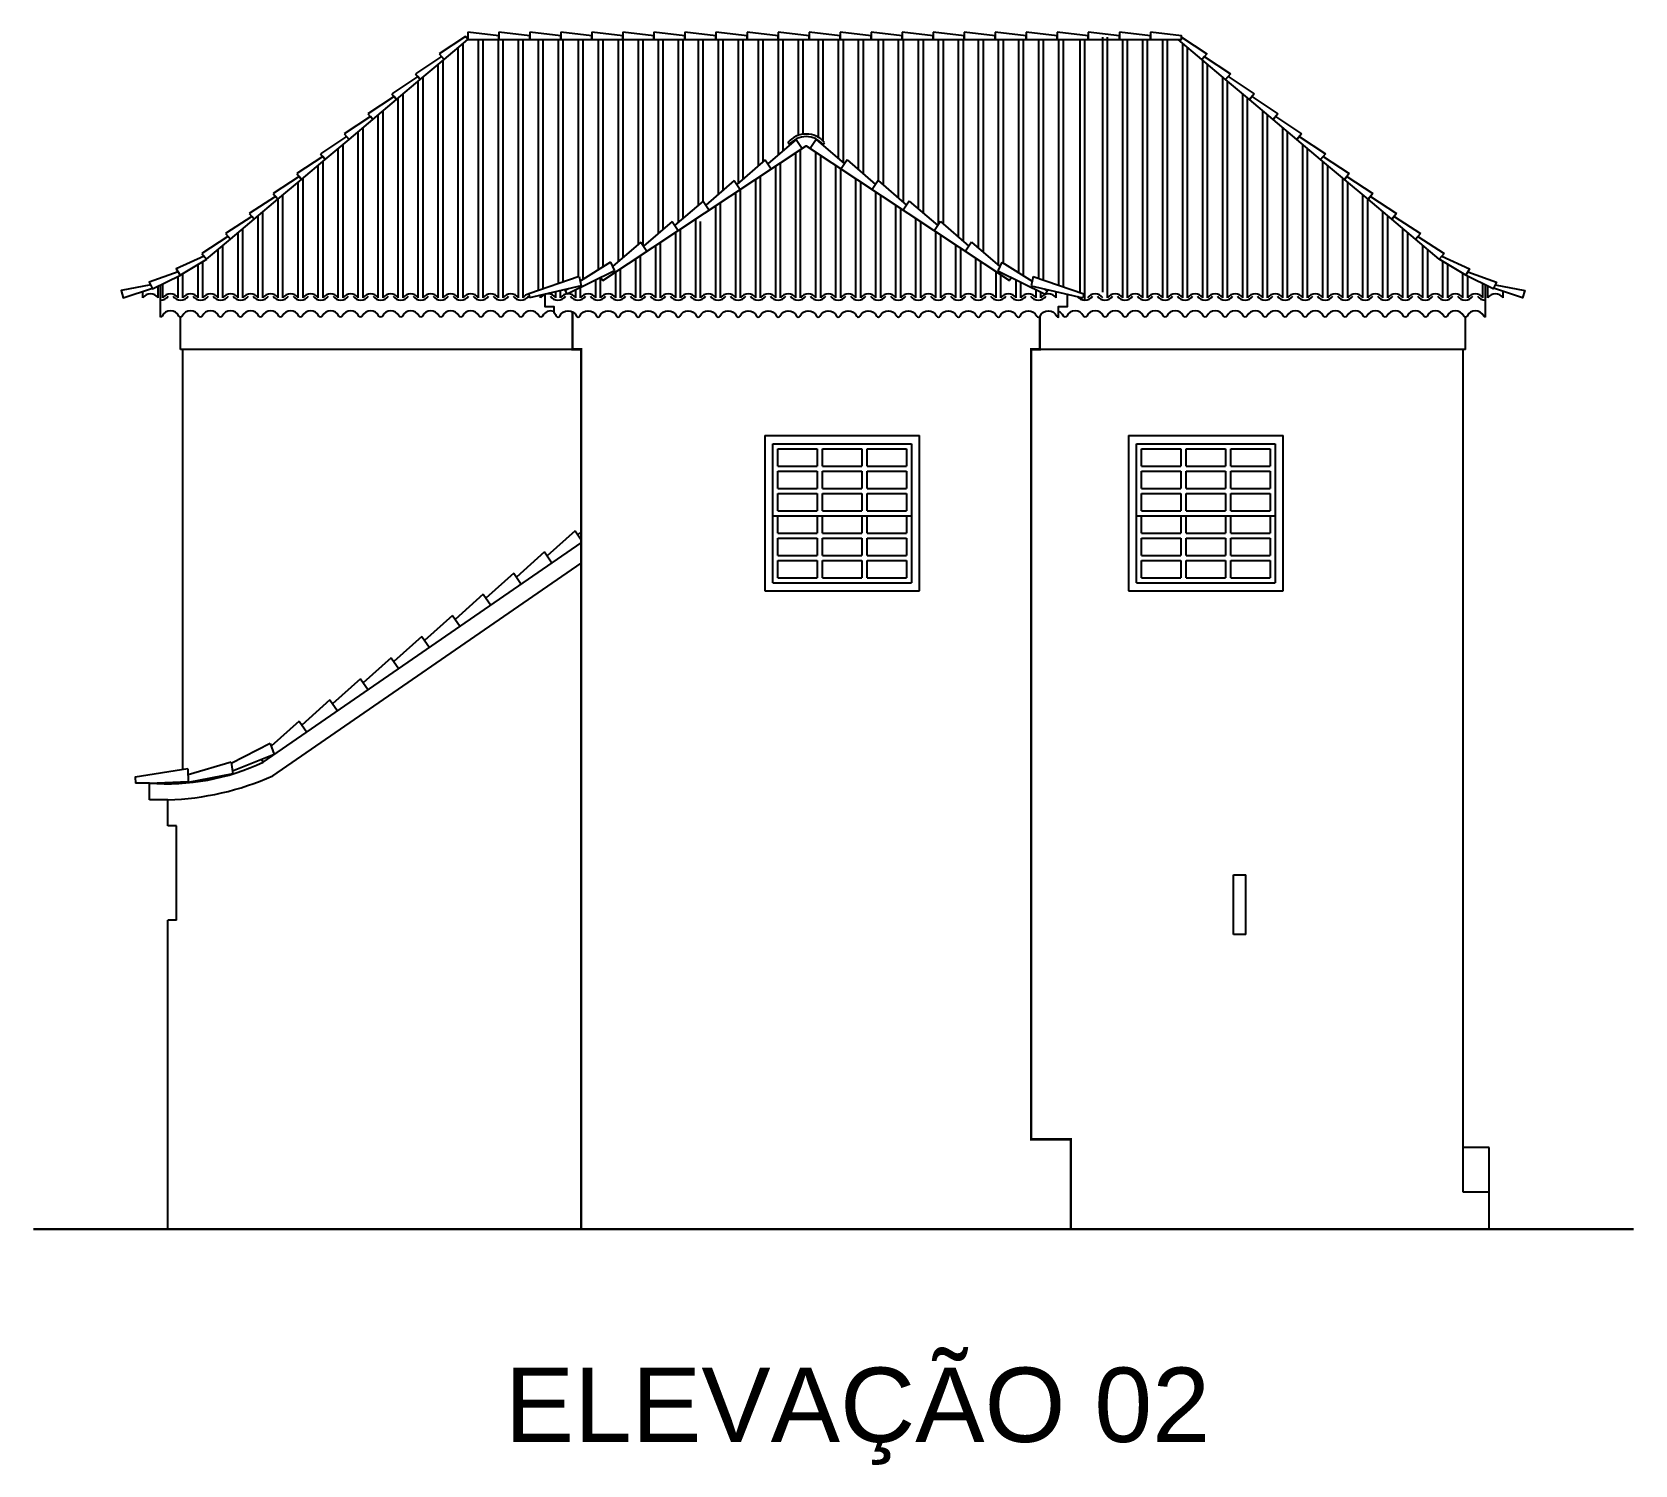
# Model space of a CAD drawing. Extents: x 2519 to 12890, y -1001 to 7229.
# Drawn here: x 11599 to 12890, y 6068 to 7223 of the extents above; entities that cross this region are included whole.
import ezdxf

# ---------------------------------------------------------------- set-up
doc = ezdxf.new("R2010")
doc.units = 0
doc.layers.add('PAREDE', color=7, linetype='CONTINUOUS')
doc.layers.add('PAREDE_FINA', color=7, linetype='CONTINUOUS')
doc.styles.add('TEXTO', font='ARIAL.TTF')

msp = doc.modelspace()

# ---------------------------------------------------------------- linework, layer by layer
at = {"layer": 'PAREDE', "const_width": 2}
for points in [[(12034.39, 6997.31), (12034.39, 6967.21), (12041.39, 6967.21), (12041.39, 6258.21)], [(12410.89, 6993.71), (12410.89, 6967.21), (12403.89, 6967.21), (12403.89, 6330.71), (12435.89, 6330.71), (12435.89, 6258.21)], [(11599.9, 6258.21), (12889.39, 6258.21)]]:
    msp.add_lwpolyline(points, dxfattribs=at)
at = {"layer": 'PAREDE_FINA'}
for p, q in [((11693.41, 6604.21), (11693.41, 6617.71)), ((11708.41, 6604.21), (11693.41, 6604.21)), ((11708.41, 6583.21), (11708.41, 6604.21)), ((11715.41, 6583.21), (11708.41, 6583.21)), ((11715.41, 6507.21), (11715.41, 6583.21))]:
    msp.add_line(p, q, dxfattribs=at)
for points in [[(11949.95, 7222.92), (11949.95, 7216.92), (11974.95, 7216.92), (11974.95, 7219.92), (11949.95, 7222.92)], [(11974.95, 7222.92), (11974.95, 7216.92), (11999.95, 7216.92), (11999.95, 7219.92), (11974.95, 7222.92)], [(11999.95, 7222.92), (11999.95, 7216.92), (12024.95, 7216.92), (12024.95, 7219.92), (11999.95, 7222.92)], [(12024.95, 7222.92), (12024.95, 7216.92), (12049.95, 7216.92), (12049.95, 7219.92), (12024.95, 7222.92)], [(12049.95, 7222.92), (12049.95, 7216.92), (12074.95, 7216.92), (12074.95, 7219.92), (12049.95, 7222.92)], [(12074.95, 7222.92), (12074.95, 7216.92), (12099.95, 7216.92), (12099.95, 7219.92), (12074.95, 7222.92)], [(12099.95, 7222.92), (12099.95, 7216.92), (12124.95, 7216.92), (12124.95, 7219.92), (12099.95, 7222.92)], [(12124.95, 7222.92), (12124.95, 7216.92), (12149.95, 7216.92), (12149.95, 7219.92), (12124.95, 7222.92)], [(12149.95, 7222.92), (12149.95, 7216.92), (12174.95, 7216.92), (12174.95, 7219.92), (12149.95, 7222.92)], [(12174.95, 7222.92), (12174.95, 7216.92), (12199.95, 7216.92), (12199.95, 7219.92), (12174.95, 7222.92)], [(12199.95, 7222.92), (12199.95, 7216.92), (12224.95, 7216.92), (12224.95, 7219.92), (12199.95, 7222.92)], [(12224.95, 7222.92), (12224.95, 7216.92), (12249.95, 7216.92), (12249.95, 7219.92), (12224.95, 7222.92)], [(12249.95, 7222.92), (12249.95, 7216.92), (12274.95, 7216.92), (12274.95, 7219.92), (12249.95, 7222.92)], [(12274.95, 7222.92), (12274.95, 7216.92), (12299.95, 7216.92), (12299.95, 7219.92), (12274.95, 7222.92)], [(12299.95, 7222.92), (12299.95, 7216.92), (12324.95, 7216.92), (12324.95, 7219.92), (12299.95, 7222.92)], [(12324.95, 7222.92), (12324.95, 7216.92), (12349.95, 7216.92), (12349.95, 7219.92), (12324.95, 7222.92)], [(12349.95, 7222.92), (12349.95, 7216.92), (12374.95, 7216.92), (12374.95, 7219.92), (12349.95, 7222.92)], [(12374.95, 7222.92), (12374.95, 7216.92), (12399.95, 7216.92), (12399.95, 7219.92), (12374.95, 7222.92)], [(12399.95, 7222.92), (12399.95, 7216.92), (12424.95, 7216.92), (12424.95, 7219.92), (12399.95, 7222.92)], [(12424.95, 7222.92), (12424.95, 7216.92), (12449.95, 7216.92), (12449.95, 7219.92), (12424.95, 7222.92)], [(12449.95, 7222.92), (12449.95, 7216.92), (12474.95, 7216.92), (12474.95, 7219.92), (12449.95, 7222.92)], [(12474.95, 7222.92), (12474.95, 7216.92), (12499.95, 7216.92), (12499.95, 7219.92), (12474.95, 7222.92)], [(12499.95, 7222.92), (12499.95, 7216.92), (12524.95, 7216.92), (12524.95, 7219.92), (12499.95, 7222.92)], [(11942.35, 7008.85), (11942.35, 7210.53)], [(11946.21, 7008.85), (11946.21, 7213.77)], [(11958.48, 7008.85), (11958.48, 7216.92)], [(11962.33, 7008.85), (11962.33, 7216.92)], [(11974.6, 7008.85), (11974.6, 7216.92)], [(11978.45, 7008.85), (11978.45, 7216.92)], [(11990.73, 7008.85), (11990.73, 7216.92)], [(11994.58, 7008.85), (11994.58, 7216.92)], [(12006.85, 7014.69), (12006.85, 7216.92)], [(12010.7, 7016), (12010.7, 7216.92)], [(12022.98, 7020.16), (12022.98, 7216.92)], [(12026.83, 7021.47), (12026.83, 7216.92)], [(12039.1, 7025.63), (12039.1, 7216.92)], [(12042.95, 7023.58), (12042.95, 7216.92)], [(12055.23, 7031.27), (12055.23, 7216.92)], [(12059.08, 7033.68), (12059.08, 7216.92)], [(12071.35, 7037.97), (12071.35, 7216.92)], [(12075.2, 7041.3), (12075.2, 7216.92)], [(12087.48, 7051.9), (12087.48, 7216.92)], [(12091.33, 7050.92), (12091.33, 7216.92)], [(12103.6, 7060.78), (12103.6, 7216.92)], [(12107.45, 7064.1), (12107.45, 7216.92)], [(12119.72, 7069.65), (12119.72, 7216.92)], [(12123.58, 7072.98), (12123.58, 7216.92)], [(12135.85, 7083.58), (12135.85, 7216.92)], [(12139.7, 7086.55), (12139.7, 7216.92)], [(12151.97, 7092.45), (12151.97, 7216.92)], [(12155.82, 7095.78), (12155.82, 7216.92)], [(12168.1, 7101.33), (12168.1, 7216.92)], [(12171.95, 7104.66), (12171.95, 7216.92)], [(12184.22, 7115.26), (12184.22, 7216.92)], [(12188.07, 7118.59), (12188.07, 7216.92)], [(12200.35, 7124.13), (12200.35, 7216.92)], [(12204.2, 7127.46), (12204.2, 7216.92)], [(12216.47, 7139.73), (12216.47, 7216.92)], [(12220.32, 7140.6), (12220.32, 7216.92)], [(12232.6, 7137.99), (12232.6, 7216.92)], [(12236.45, 7134.97), (12236.45, 7216.92)], [(12248.72, 7120.85), (12248.72, 7216.92)], [(12252.57, 7117.53), (12252.57, 7216.92)], [(12264.85, 7111.98), (12264.85, 7216.92)], [(12268.7, 7108.65), (12268.7, 7216.92)], [(12280.97, 7103.11), (12280.97, 7216.92)], [(12284.82, 7099.78), (12284.82, 7216.92)], [(12297.09, 7089.18), (12297.09, 7216.92)], [(12300.95, 7085.85), (12300.95, 7216.92)], [(12313.22, 7080.3), (12313.22, 7216.92)], [(12317.07, 7076.97), (12317.07, 7216.92)], [(12329.34, 7068.11), (12329.34, 7216.92)], [(12333.19, 7068.1), (12333.19, 7216.92)], [(12345.47, 7057.5), (12345.47, 7216.92)], [(12349.32, 7054.17), (12349.32, 7216.92)], [(12361.59, 7048.62), (12361.59, 7216.92)], [(12365.44, 7045.3), (12365.44, 7216.92)], [(12377.72, 7034.69), (12377.72, 7216.92)], [(12381.57, 7036.58), (12381.57, 7216.92)], [(12393.84, 7028.89), (12393.84, 7216.92)], [(12397.69, 7026.48), (12397.69, 7216.92)], [(12409.97, 7024.35), (12409.97, 7216.92)], [(12413.82, 7023.04), (12413.82, 7216.92)], [(12426.09, 7018.88), (12426.09, 7216.92)], [(12429.94, 7017.57), (12429.94, 7216.92)], [(12443.31, 7013.03), (12443.31, 7216.92)], [(12447.16, 7006.89), (12447.16, 7216.92)], [(12461.59, 7013.34), (12461.59, 7218.79)], [(12465.45, 7008.85), (12465.45, 7218.79)], [(12477.72, 7008.85), (12477.72, 7216.92)], [(12481.57, 7008.85), (12481.57, 7216.92)], [(12493.84, 7008.85), (12493.84, 7216.92)], [(12497.69, 7008.85), (12497.69, 7216.92)], [(12509.97, 7008.85), (12509.97, 7216.92)], [(12513.82, 7008.85), (12513.82, 7216.92)], [(12524.95, 7218.78), (12545.34, 7205.41), (12541.48, 7200.82), (12522.35, 7216.92)], [(12526.09, 7008.85), (12526.09, 7213.77)], [(12529.94, 7008.85), (12529.94, 7210.53)], [(11926.23, 7008.85), (11926.23, 7196.96)], [(11930.08, 7008.85), (11930.08, 7200.2)], [(12542.22, 7008.85), (12542.22, 7200.2)], [(12546.07, 7008.85), (12546.07, 7196.96)], [(11910.11, 7008.85), (11910.11, 7183.39)], [(11913.96, 7008.85), (11913.96, 7186.63)], [(12558.34, 7008.85), (12558.34, 7186.63)], [(12562.19, 7008.85), (12562.19, 7183.39)], [(11893.98, 7008.85), (11893.98, 7169.82)], [(11897.83, 7008.85), (11897.83, 7173.06)], [(12574.47, 7008.85), (12574.47, 7173.06)], [(12578.32, 7008.85), (12578.32, 7169.82)], [(11877.86, 7008.85), (11877.86, 7156.25)], [(11881.71, 7008.85), (11881.71, 7159.49)], [(12590.59, 7008.85), (12590.59, 7159.49)], [(12594.44, 7008.85), (12594.44, 7156.25)], [(11861.73, 7008.85), (11861.73, 7142.68)], [(11865.58, 7008.85), (11865.58, 7145.92)], [(12606.72, 7008.85), (12606.72, 7145.92)], [(12610.57, 7008.85), (12610.57, 7142.68)], [(11845.61, 7008.85), (11845.61, 7129.1)], [(11849.46, 7008.85), (11849.46, 7132.34)], [(12058.81, 7022.83), (12222.64, 7131.25), (12386.47, 7022.83)], [(12214.6, 7136.45), (12191.71, 7116.67)], [(12209.06, 7132.23), (12207.9, 7133.97)], [(12214.6, 7136.45), (12219.44, 7129.14)], [(12230.67, 7136.45), (12225.83, 7129.14)], [(12230.67, 7136.45), (12253.56, 7116.67)], [(12236.22, 7132.23), (12237.37, 7133.97)], [(12622.84, 7008.85), (12622.84, 7132.34)], [(12626.69, 7008.85), (12626.69, 7129.1)], [(11833.33, 7008.85), (11833.33, 7118.77)], [(12189.58, 7119.89), (12166.7, 7100.12)], [(12189.58, 7119.89), (12194.42, 7112.58)], [(12202.07, 7008.85), (12202.07, 7117.64)], [(12214.34, 7008.85), (12214.34, 7125.76)], [(12218.19, 7008.85), (12218.19, 7128.31)], [(12230.47, 7008.85), (12230.47, 7126.07)], [(12234.32, 7008.85), (12234.32, 7123.52)], [(12255.69, 7119.89), (12250.85, 7112.58)], [(12255.69, 7119.89), (12278.58, 7100.12)], [(12638.96, 7008.85), (12638.96, 7118.77)], [(11817.21, 7008.85), (11817.21, 7105.2)], [(11829.48, 7008.85), (11829.48, 7115.53)], [(12164.57, 7103.33), (12141.68, 7083.56)], [(12164.57, 7103.33), (12169.4, 7096.02)], [(12182.09, 7008.85), (12182.09, 7104.42)], [(12185.94, 7008.85), (12185.94, 7106.97)], [(12198.22, 7008.85), (12198.22, 7115.09)], [(12246.59, 7008.85), (12246.59, 7115.4)], [(12250.44, 7008.85), (12250.44, 7112.85)], [(12262.72, 7008.85), (12262.72, 7104.73)], [(12280.71, 7103.33), (12275.87, 7096.02)], [(12280.71, 7103.33), (12303.59, 7083.56)], [(12642.82, 7008.85), (12642.82, 7115.53)], [(12655.09, 7008.85), (12655.09, 7105.2)], [(11801.09, 7008.85), (11801.09, 7091.63)], [(11813.36, 7008.85), (11813.36, 7101.96)], [(12165.97, 7008.85), (12165.97, 7093.75)], [(12169.82, 7008.85), (12169.82, 7096.3)], [(12266.57, 7008.85), (12266.57, 7102.18)], [(12278.84, 7008.85), (12278.84, 7094.06)], [(12282.69, 7008.85), (12282.69, 7091.51)], [(12658.94, 7008.85), (12658.94, 7101.96)], [(12671.21, 7008.85), (12671.21, 7091.63)], [(11784.96, 7008.85), (11784.96, 7078.06)], [(11797.23, 7008.85), (11797.23, 7088.39)], [(12139.55, 7086.78), (12116.66, 7067)], [(12139.55, 7086.78), (12144.39, 7079.47)], [(12149.84, 7008.85), (12149.84, 7083.08)], [(12153.69, 7008.85), (12153.69, 7085.63)], [(12294.96, 7008.85), (12294.96, 7083.39)], [(12298.82, 7008.85), (12298.82, 7080.84)], [(12305.72, 7086.78), (12300.89, 7079.47)], [(12305.72, 7086.78), (12328.61, 7067)], [(12675.06, 7008.85), (12675.06, 7088.39)], [(12687.34, 7008.85), (12687.34, 7078.06)], [(11768.84, 7008.85), (11768.84, 7064.49)], [(11781.11, 7008.85), (11781.11, 7074.82)], [(12114.53, 7070.22), (12091.64, 7050.45)], [(12114.53, 7070.22), (12119.37, 7062.91)], [(12133.72, 7008.85), (12133.72, 7072.72)], [(12137.57, 7008.85), (12137.57, 7070.17)], [(12311.09, 7008.85), (12311.09, 7072.72)], [(12314.94, 7008.85), (12314.94, 7070.17)], [(12330.74, 7070.22), (12325.9, 7062.91)], [(12330.74, 7070.22), (12353.63, 7050.45)], [(12691.19, 7008.85), (12691.19, 7074.82)], [(12703.46, 7008.85), (12703.46, 7064.49)], [(11764.99, 7008.85), (11764.99, 7061.25)], [(12089.51, 7053.66), (12066.62, 7033.89)], [(12089.51, 7053.66), (12094.35, 7046.35)], [(12105.32, 7008.85), (12105.32, 7053.61)], [(12117.59, 7008.85), (12117.59, 7061.74)], [(12121.45, 7008.85), (12121.45, 7064.29)], [(12327.21, 7008.85), (12327.21, 7062.04)], [(12331.06, 7008.85), (12331.06, 7059.5)], [(12355.76, 7053.66), (12350.92, 7046.35)], [(12355.76, 7053.66), (12378.65, 7033.89)], [(12707.31, 7008.85), (12707.31, 7061.25)], [(11737.54, 7042.22), (11715.09, 7032.12), (11718.19, 7026.98), (11739.6, 7039.88)], [(11748.86, 7008.85), (11748.86, 7047.68)], [(11752.71, 7008.85), (11752.71, 7050.92)], [(12085.35, 7008.85), (12085.35, 7040.4)], [(12089.2, 7008.85), (12089.2, 7042.94)], [(12101.47, 7008.85), (12101.47, 7051.07)], [(12343.34, 7008.85), (12343.34, 7051.37)], [(12347.19, 7008.85), (12347.19, 7048.82)], [(12359.46, 7008.85), (12359.46, 7040.7)], [(12719.59, 7008.85), (12719.59, 7050.92)], [(12723.44, 7008.85), (12723.44, 7047.68)], [(12734.76, 7042.22), (12757.21, 7032.12), (12754.11, 7026.98), (12732.7, 7039.88)], [(11716.59, 7029.63), (11693.39, 7021.44), (11696.04, 7016.06), (11718.46, 7027.13), (11718.45, 7027.15)], [(11716.61, 7008.85), (11716.61, 7026.21)], [(11720.46, 7008.85), (11720.46, 7028.36)], [(11732.74, 7008.85), (11732.74, 7035.75)], [(11736.59, 7008.85), (11736.59, 7038.07)], [(12039.83, 7025.88), (11999.04, 7012.04), (11999.78, 7008.85)], [(12068.15, 7030.58), (12030.09, 7011.71)], [(12039.83, 7025.88), (12041.32, 7018.48)], [(12065.01, 7037.39), (12040.59, 7022.1)], [(12065.01, 7037.39), (12068.15, 7030.58)], [(12069.22, 7008.85), (12069.22, 7029.72)], [(12073.07, 7008.85), (12073.07, 7032.27)], [(12363.31, 7008.85), (12363.31, 7038.15)], [(12375.59, 7008.85), (12375.59, 7030.03)], [(12380.26, 7037.39), (12377.12, 7030.58)], [(12377.12, 7030.58), (12415.19, 7011.71)], [(12379.44, 7008.85), (12379.44, 7027.48)], [(12380.26, 7037.39), (12404.68, 7022.1)], [(12405.45, 7025.88), (12403.95, 7018.48)], [(12405.45, 7025.88), (12446.23, 7012.04), (12445.49, 7008.85)], [(12735.71, 7008.85), (12735.71, 7038.07)], [(12739.56, 7008.85), (12739.56, 7035.75)], [(12751.84, 7008.85), (12751.84, 7028.36)], [(12755.7, 7029.63), (12778.91, 7021.44), (12776.25, 7016.06), (12753.84, 7027.13), (12753.85, 7027.15)], [(12755.69, 7008.85), (12755.69, 7026.21)], [(11694.48, 7019.23), (11670.57, 7014.56), (11672.41, 7008.85), (11695.87, 7016.42)], [(11688.21, 7008.85), (11688.21, 7013.95)], [(11700.49, 7008.85), (11700.49, 7018.25)], [(11702.41, 6993.21), (11702.41, 7019.2)], [(11704.34, 7008.85), (11704.34, 7020.15)], [(12041.32, 7018.48), (11999.78, 7008.85)], [(12020.85, 7008.85), (12020.85, 7013.74)], [(12024.7, 7008.85), (12024.7, 7014.63)], [(12031, 7016.09), (12028.51, 7014.53), (12029.91, 7011.71)], [(12036.97, 7008.85), (12036.97, 7015.12)], [(12040.82, 7008.85), (12040.82, 7017.03)], [(12053.1, 7008.85), (12053.1, 7023.11)], [(12056.95, 7008.85), (12056.95, 7025.02)], [(12057.18, 7025.14), (12058.81, 7022.83)], [(12388.09, 7025.14), (12386.47, 7022.83)], [(12391.71, 7008.85), (12391.71, 7023.34)], [(12395.56, 7008.85), (12395.56, 7021.43)], [(12403.95, 7018.48), (12445.49, 7008.85)], [(12407.84, 7008.85), (12407.84, 7015.35)], [(12411.69, 7008.85), (12411.69, 7013.44)], [(12414.27, 7016.09), (12416.76, 7014.53), (12415.36, 7011.71)], [(12423.96, 7008.85), (12423.96, 7013.84)], [(12767.96, 7008.85), (12767.96, 7020.15)], [(12769.89, 6993.21), (12769.89, 7019.2)], [(12771.81, 7008.85), (12771.81, 7018.25)], [(12777.82, 7019.23), (12801.73, 7014.56), (12799.89, 7008.85), (12776.43, 7016.42)], [(12784.09, 7008.85), (12784.09, 7013.95)], [(12008.57, 7008.85), (12008.57, 7010.89)], [(11718.41, 6967.21), (11718.41, 6993.21)], [(12753.89, 6967.21), (12753.89, 6993.21)], [(12034.39, 6967.21), (11718.41, 6967.21)], [(11720.41, 6628.53), (11720.41, 6967.21)], [(12753.89, 6967.21), (12410.89, 6967.21)], [(12751.89, 6288.21), (12751.89, 6967.21)], [(12189.39, 6897.71), (12313.89, 6897.71)], [(12189.39, 6897.71), (12189.39, 6772.71)], [(12313.89, 6772.71), (12313.89, 6897.71)], [(12482.39, 6897.71), (12606.89, 6897.71)], [(12482.39, 6897.71), (12482.39, 6772.71)], [(12606.89, 6772.71), (12606.89, 6897.71)], [(12195.89, 6891.21), (12307.39, 6891.21)], [(12195.89, 6779.21), (12195.89, 6891.21)], [(12199.89, 6873.21), (12199.89, 6887.21)], [(12199.89, 6887.21), (12231.39, 6887.21)], [(12231.39, 6887.21), (12231.39, 6873.21)], [(12235.89, 6873.21), (12235.89, 6887.21)], [(12235.89, 6887.21), (12267.39, 6887.21)], [(12267.39, 6887.21), (12267.39, 6873.21)], [(12271.89, 6887.21), (12303.39, 6887.21)], [(12271.89, 6873.21), (12271.89, 6887.21)], [(12303.39, 6887.21), (12303.39, 6873.21)], [(12307.39, 6891.21), (12307.39, 6779.21)], [(12488.89, 6891.21), (12600.39, 6891.21)], [(12488.89, 6779.21), (12488.89, 6891.21)], [(12492.89, 6887.21), (12524.39, 6887.21)], [(12492.89, 6873.21), (12492.89, 6887.21)], [(12524.39, 6887.21), (12524.39, 6873.21)], [(12528.89, 6873.21), (12528.89, 6887.21)], [(12528.89, 6887.21), (12560.39, 6887.21)], [(12560.39, 6887.21), (12560.39, 6873.21)], [(12564.89, 6887.21), (12596.39, 6887.21)], [(12564.89, 6873.21), (12564.89, 6887.21)], [(12596.39, 6887.21), (12596.39, 6873.21)], [(12600.39, 6891.21), (12600.39, 6779.21)], [(12199.89, 6873.21), (12231.39, 6873.21)], [(12235.89, 6873.21), (12267.39, 6873.21)], [(12271.89, 6873.21), (12303.39, 6873.21)], [(12492.89, 6873.21), (12524.39, 6873.21)], [(12528.89, 6873.21), (12560.39, 6873.21)], [(12564.89, 6873.21), (12596.39, 6873.21)], [(12199.89, 6855.21), (12199.89, 6869.21)], [(12199.89, 6869.21), (12231.39, 6869.21)], [(12231.39, 6869.21), (12231.39, 6855.21)], [(12235.89, 6855.21), (12235.89, 6869.21)], [(12235.89, 6869.21), (12267.39, 6869.21)], [(12267.39, 6869.21), (12267.39, 6855.21)], [(12271.89, 6869.21), (12303.39, 6869.21)], [(12271.89, 6855.21), (12271.89, 6869.21)], [(12303.39, 6869.21), (12303.39, 6855.21)], [(12492.89, 6869.21), (12524.39, 6869.21)], [(12492.89, 6855.21), (12492.89, 6869.21)], [(12524.39, 6869.21), (12524.39, 6855.21)], [(12528.89, 6855.21), (12528.89, 6869.21)], [(12528.89, 6869.21), (12560.39, 6869.21)], [(12560.39, 6869.21), (12560.39, 6855.21)], [(12564.89, 6869.21), (12596.39, 6869.21)], [(12564.89, 6855.21), (12564.89, 6869.21)], [(12596.39, 6869.21), (12596.39, 6855.21)], [(12199.89, 6855.21), (12231.39, 6855.21)], [(12199.89, 6837.21), (12199.89, 6851.21)], [(12199.89, 6851.21), (12231.39, 6851.21)], [(12231.39, 6851.21), (12231.39, 6837.21)], [(12235.89, 6855.21), (12267.39, 6855.21)], [(12235.89, 6837.21), (12235.89, 6851.21)], [(12235.89, 6851.21), (12267.39, 6851.21)], [(12267.39, 6851.21), (12267.39, 6837.21)], [(12271.89, 6855.21), (12303.39, 6855.21)], [(12271.89, 6851.21), (12303.39, 6851.21)], [(12271.89, 6837.21), (12271.89, 6851.21)], [(12303.39, 6851.21), (12303.39, 6837.21)], [(12492.89, 6855.21), (12524.39, 6855.21)], [(12492.89, 6851.21), (12524.39, 6851.21)], [(12492.89, 6837.21), (12492.89, 6851.21)], [(12524.39, 6851.21), (12524.39, 6837.21)], [(12528.89, 6855.21), (12560.39, 6855.21)], [(12528.89, 6837.21), (12528.89, 6851.21)], [(12528.89, 6851.21), (12560.39, 6851.21)], [(12560.39, 6851.21), (12560.39, 6837.21)], [(12564.89, 6855.21), (12596.39, 6855.21)], [(12564.89, 6851.21), (12596.39, 6851.21)], [(12564.89, 6837.21), (12564.89, 6851.21)], [(12596.39, 6851.21), (12596.39, 6837.21)], [(12195.89, 6833.21), (12307.39, 6833.21)], [(12199.89, 6837.21), (12231.39, 6837.21)], [(12199.89, 6819.21), (12199.89, 6833.21)], [(12231.39, 6833.21), (12231.39, 6819.21)], [(12235.89, 6837.21), (12267.39, 6837.21)], [(12235.89, 6819.21), (12235.89, 6833.21)], [(12267.39, 6833.21), (12267.39, 6819.21)], [(12271.89, 6837.21), (12303.39, 6837.21)], [(12271.89, 6819.21), (12271.89, 6833.21)], [(12303.39, 6833.21), (12303.39, 6819.21)], [(12488.89, 6833.21), (12600.39, 6833.21)], [(12492.89, 6837.21), (12524.39, 6837.21)], [(12492.89, 6819.21), (12492.89, 6833.21)], [(12524.39, 6833.21), (12524.39, 6819.21)], [(12528.89, 6837.21), (12560.39, 6837.21)], [(12528.89, 6819.21), (12528.89, 6833.21)], [(12560.39, 6833.21), (12560.39, 6819.21)], [(12564.89, 6837.21), (12596.39, 6837.21)], [(12564.89, 6819.21), (12564.89, 6833.21)], [(12596.39, 6833.21), (12596.39, 6819.21)], [(12036.4, 6820.98), (12013.89, 6800.77)], [(12036.4, 6820.98), (12041.39, 6813.75)], [(12041.39, 6820.32), (12038.59, 6817.81)], [(12199.89, 6819.21), (12231.39, 6819.21)], [(12235.89, 6819.21), (12267.39, 6819.21)], [(12271.89, 6819.21), (12303.39, 6819.21)], [(12492.89, 6819.21), (12524.39, 6819.21)], [(12528.89, 6819.21), (12560.39, 6819.21)], [(12564.89, 6819.21), (12596.39, 6819.21)], [(11785.2, 6634.67), (12041.39, 6811.34)], [(12199.89, 6801.21), (12199.89, 6815.21)], [(12199.89, 6815.21), (12231.39, 6815.21)], [(12231.39, 6815.21), (12231.39, 6801.21)], [(12235.89, 6815.21), (12267.39, 6815.21)], [(12235.89, 6801.21), (12235.89, 6815.21)], [(12267.39, 6815.21), (12267.39, 6801.21)], [(12271.89, 6815.21), (12303.39, 6815.21)], [(12271.89, 6801.21), (12271.89, 6815.21)], [(12303.39, 6815.21), (12303.39, 6801.21)], [(12492.89, 6815.21), (12524.39, 6815.21)], [(12492.89, 6801.21), (12492.89, 6815.21)], [(12524.39, 6815.21), (12524.39, 6801.21)], [(12528.89, 6815.21), (12560.39, 6815.21)], [(12528.89, 6801.21), (12528.89, 6815.21)], [(12560.39, 6815.21), (12560.39, 6801.21)], [(12564.89, 6815.21), (12596.39, 6815.21)], [(12564.89, 6801.21), (12564.89, 6815.21)], [(12596.39, 6815.21), (12596.39, 6801.21)], [(11792.86, 6623.56), (12041.39, 6794.95)], [(12011.7, 6803.95), (11989.2, 6783.74)], [(12011.7, 6803.95), (12017.81, 6795.09)], [(12199.89, 6801.21), (12231.39, 6801.21)], [(12199.89, 6783.21), (12199.89, 6797.21)], [(12199.89, 6797.21), (12231.39, 6797.21)], [(12231.39, 6797.21), (12231.39, 6783.21)], [(12235.89, 6801.21), (12267.39, 6801.21)], [(12235.89, 6783.21), (12235.89, 6797.21)], [(12235.89, 6797.21), (12267.39, 6797.21)], [(12267.39, 6797.21), (12267.39, 6783.21)], [(12271.89, 6801.21), (12303.39, 6801.21)], [(12271.89, 6797.21), (12303.39, 6797.21)], [(12271.89, 6783.21), (12271.89, 6797.21)], [(12303.39, 6797.21), (12303.39, 6783.21)], [(12492.89, 6801.21), (12524.39, 6801.21)], [(12492.89, 6797.21), (12524.39, 6797.21)], [(12492.89, 6783.21), (12492.89, 6797.21)], [(12524.39, 6797.21), (12524.39, 6783.21)], [(12528.89, 6801.21), (12560.39, 6801.21)], [(12528.89, 6783.21), (12528.89, 6797.21)], [(12528.89, 6797.21), (12560.39, 6797.21)], [(12560.39, 6797.21), (12560.39, 6783.21)], [(12564.89, 6801.21), (12596.39, 6801.21)], [(12564.89, 6797.21), (12596.39, 6797.21)], [(12564.89, 6783.21), (12564.89, 6797.21)], [(12596.39, 6797.21), (12596.39, 6783.21)], [(11987.01, 6786.92), (11964.5, 6766.71)], [(11987.01, 6786.92), (11993.12, 6778.06)], [(12199.89, 6783.21), (12231.39, 6783.21)], [(12235.89, 6783.21), (12267.39, 6783.21)], [(12271.89, 6783.21), (12303.39, 6783.21)], [(12492.89, 6783.21), (12524.39, 6783.21)], [(12528.89, 6783.21), (12560.39, 6783.21)], [(12564.89, 6783.21), (12596.39, 6783.21)], [(11962.31, 6769.89), (11939.8, 6749.68)], [(11962.31, 6769.89), (11968.42, 6761.02)], [(12189.39, 6772.71), (12313.89, 6772.71)], [(12195.89, 6779.21), (12307.39, 6779.21)], [(12482.39, 6772.71), (12606.89, 6772.71)], [(12488.89, 6779.21), (12600.39, 6779.21)], [(11937.61, 6752.86), (11915.11, 6732.65)], [(11937.61, 6752.86), (11943.72, 6743.99)], [(11912.92, 6735.82), (11890.41, 6715.62)], [(11912.92, 6735.82), (11919.03, 6726.96)], [(11888.22, 6718.79), (11865.71, 6698.58)], [(11888.22, 6718.79), (11894.33, 6709.93)], [(11863.52, 6701.76), (11841.02, 6681.55)], [(11863.52, 6701.76), (11869.63, 6692.9)], [(11838.82, 6684.73), (11816.32, 6664.52)], [(11838.82, 6684.73), (11844.94, 6675.87)], [(11814.13, 6667.7), (11791.62, 6647.49)], [(11814.13, 6667.7), (11820.24, 6658.84)], [(11790.72, 6649.67), (11759.4, 6633.47)], [(11793.98, 6640.69), (11760.39, 6627.36)], [(11790.72, 6649.67), (11793.98, 6640.69)], [(11724.47, 6629.15), (11681.9, 6622.63), (11682.16, 6617.71)], [(11724.47, 6629.15), (11724.73, 6618.3)], [(11759.21, 6634.65), (11724.59, 6624.34)], [(11759.21, 6634.65), (11760.74, 6625.22)], [(11783.76, 6636.64), (11785.2, 6634.67)], [(11693.41, 6617.71), (11682.16, 6617.71)], [(11693.41, 6617.71), (11724.71, 6619.11)], [(11760.74, 6625.22), (11724.73, 6618.3)], [(12566.89, 6543.71), (12576.89, 6543.71)], [(12566.89, 6495.71), (12566.89, 6543.71)], [(12576.89, 6495.71), (12576.89, 6543.71)], [(11715.41, 6507.21), (11708.41, 6507.21)], [(11708.41, 6258.21), (11708.41, 6507.21)], [(12576.89, 6495.71), (12566.89, 6495.71)], [(12772.89, 6324.21), (12751.89, 6324.21)], [(12772.89, 6258.21), (12772.89, 6324.21)], [(12772.89, 6288.21), (12751.89, 6288.21)]]:
    msp.add_lwpolyline(points, dxfattribs=at)
for points in [[(11926.95, 7205.41), (11930.82, 7200.82), (11949.95, 7216.92), (11948.01, 7219.22)], [(11907.83, 7189.31), (11911.69, 7184.72), (11930.82, 7200.82), (11928.89, 7203.12)], [(12564.47, 7189.31), (12560.61, 7184.72), (12541.48, 7200.82), (12543.41, 7203.12)], [(11888.7, 7173.22), (11892.56, 7168.63), (11911.69, 7184.72), (11909.76, 7187.02)], [(12583.6, 7173.22), (12579.73, 7168.63), (12560.61, 7184.72), (12562.54, 7187.02)], [(11869.57, 7157.12), (11873.44, 7152.53), (11892.56, 7168.63), (11890.63, 7170.92)], [(12602.72, 7157.12), (12598.86, 7152.53), (12579.73, 7168.63), (12581.67, 7170.92)], [(11850.45, 7141.02), (11854.31, 7136.43), (11873.44, 7152.53), (11871.51, 7154.82)], [(12621.85, 7141.02), (12617.99, 7136.43), (12598.86, 7152.53), (12600.79, 7154.82)], [(11831.32, 7124.92), (11835.18, 7120.33), (11854.31, 7136.43), (11852.38, 7138.72)], [(12640.98, 7124.92), (12637.11, 7120.33), (12617.99, 7136.43), (12619.92, 7138.72)], [(11812.19, 7108.82), (11816.06, 7104.23), (11835.18, 7120.33), (11833.25, 7122.63)], [(12660.11, 7108.82), (12656.24, 7104.23), (12637.11, 7120.33), (12639.05, 7122.63)], [(11793.07, 7092.72), (11796.93, 7088.13), (11816.06, 7104.23), (11814.12, 7106.53)], [(12679.23, 7092.72), (12675.37, 7088.13), (12656.24, 7104.23), (12658.17, 7106.53)], [(11773.94, 7076.62), (11777.8, 7072.03), (11796.93, 7088.13), (11795, 7090.43)], [(12698.36, 7076.62), (12694.5, 7072.03), (12675.37, 7088.13), (12677.3, 7090.43)], [(11754.81, 7060.53), (11758.68, 7055.94), (11777.8, 7072.03), (11775.87, 7074.33)], [(12717.49, 7060.53), (12713.62, 7055.94), (12694.5, 7072.03), (12696.43, 7074.33)], [(11735.69, 7044.43), (11739.55, 7039.84), (11758.68, 7055.94), (11756.74, 7058.23)], [(12736.61, 7044.43), (12732.75, 7039.84), (12713.62, 7055.94), (12715.55, 7058.23)]]:
    msp.add_lwpolyline(points, close=True, dxfattribs=at)
for points in [[(12012.08, 7011.71), (12012.08, 7001.71), (12019.39, 7001.71), (12019.39, 6996.57, -0.1097422), (12021.43, 6994.04, 0.284915), (12022.77, 6993.21, 0.284915), (12024.12, 6994.04, -0.6201737), (12037.55, 6994.04, 0.284915), (12038.9, 6993.21, 0.284915), (12040.24, 6994.04, -0.6201737), (12053.68, 6994.04, 0.284915), (12055.02, 6993.21, 0.284915), (12056.37, 6994.04, -0.6201737), (12069.8, 6994.04, 0.284915), (12071.15, 6993.21, 0.284915), (12072.49, 6994.04, -0.6201737), (12085.93, 6994.04, 0.284915), (12087.27, 6993.21, 0.284915), (12088.61, 6994.04, -0.6201737), (12102.05, 6994.04, 0.284915), (12103.4, 6993.21, 0.284915), (12104.74, 6994.04, -0.6201737), (12118.18, 6994.04, 0.284915), (12119.52, 6993.21, 0.284915), (12120.86, 6994.04, -0.6201737), (12134.3, 6994.04, 0.284915), (12135.64, 6993.21, 0.284915), (12136.99, 6994.04, -0.6201737), (12150.43, 6994.04, 0.284915), (12151.77, 6993.21, 0.284915), (12153.11, 6994.04, -0.6201737), (12166.55, 6994.04, 0.284915), (12167.89, 6993.21, 0.284915), (12169.24, 6994.04, -0.6201737), (12182.67, 6994.04, 0.284915), (12184.02, 6993.21, 0.284915), (12185.36, 6994.04, -0.6201737), (12198.8, 6994.04, 0.284915), (12200.14, 6993.21, 0.284915), (12201.49, 6994.04, -0.6201737), (12214.92, 6994.04, 0.284915), (12216.27, 6993.21, 0.284915), (12217.61, 6994.04, -0.6201737), (12231.05, 6994.04, 0.284915), (12232.39, 6993.21, 0.284915), (12233.74, 6994.04, -0.6201737), (12247.17, 6994.04, 0.284915), (12248.52, 6993.21, 0.284915), (12249.86, 6994.04, -0.6201737), (12263.3, 6994.04, 0.284915), (12264.64, 6993.21, 0.284915), (12265.98, 6994.04, -0.6201737), (12279.42, 6994.04, 0.284915), (12280.77, 6993.21, 0.284915), (12282.11, 6994.04, -0.6201737), (12295.55, 6994.04, 0.284915), (12296.89, 6993.21, 0.284915), (12298.23, 6994.04, -0.6201737), (12311.67, 6994.04, 0.284915), (12313.01, 6993.21, 0.284915), (12314.36, 6994.04, -0.6201737), (12327.8, 6994.04, 0.284915), (12329.14, 6993.21, 0.284915), (12330.48, 6994.04, -0.6201737), (12343.92, 6994.04, 0.284915), (12345.26, 6993.21, 0.284915), (12346.61, 6994.04, -0.6201737), (12360.04, 6994.04, 0.284915), (12361.39, 6993.21, 0.284915), (12362.73, 6994.04, -0.6201737), (12376.17, 6994.04, 0.284915), (12377.51, 6993.21, 0.284915), (12378.86, 6994.04, -0.6201737), (12392.29, 6994.04, 0.284915), (12393.64, 6993.21, 0.284915), (12394.98, 6994.04, -0.6201737), (12408.42, 6994.04, 0.284915), (12409.76, 6993.21, 0.284915), (12411.11, 6994.04, -0.6201737), (12424.54, 6994.04, 0.284915), (12425.89, 6993.21), (12425.89, 7001.71), (12433.19, 7001.71), (12433.19, 7011.71)], [(11718.54, 6993.21, -0.284915), (11717.19, 6994.04, 0.6201737), (11703.76, 6994.04, -0.284915), (11702.41, 6993.21)], [(11734.66, 6993.21, -0.284915), (11733.32, 6994.04, 0.6201737), (11719.88, 6994.04, -0.284915), (11718.54, 6993.21)], [(11750.79, 6993.21, -0.284915), (11749.44, 6994.04, 0.6201737), (11736.01, 6994.04, -0.284915), (11734.66, 6993.21)], [(11766.91, 6993.21, -0.284915), (11765.57, 6994.04, 0.6201737), (11752.13, 6994.04, -0.284915), (11750.79, 6993.21)], [(11783.04, 6993.21, -0.284915), (11781.69, 6994.04, 0.6201737), (11768.25, 6994.04, -0.284915), (11766.91, 6993.21)], [(11799.16, 6993.21, -0.284915), (11797.82, 6994.04, 0.6201737), (11784.38, 6994.04, -0.284915), (11783.04, 6993.21)], [(11815.28, 6993.21, -0.284915), (11813.94, 6994.04, 0.6201737), (11800.5, 6994.04, -0.284915), (11799.16, 6993.21)], [(11831.41, 6993.21, -0.284915), (11830.07, 6994.04, 0.6201737), (11816.63, 6994.04, -0.284915), (11815.28, 6993.21)], [(11847.53, 6993.21, -0.284915), (11846.19, 6994.04, 0.6201737), (11832.75, 6994.04, -0.284915), (11831.41, 6993.21)], [(11863.66, 6993.21, -0.284915), (11862.31, 6994.04, 0.6201737), (11848.88, 6994.04, -0.284915), (11847.53, 6993.21)], [(11879.78, 6993.21, -0.284915), (11878.44, 6994.04, 0.6201737), (11865, 6994.04, -0.284915), (11863.66, 6993.21)], [(11895.91, 6993.21, -0.284915), (11894.56, 6994.04, 0.6201737), (11881.13, 6994.04, -0.284915), (11879.78, 6993.21)], [(11912.03, 6993.21, -0.284915), (11910.69, 6994.04, 0.6201737), (11897.25, 6994.04, -0.284915), (11895.91, 6993.21)], [(11928.16, 6993.21, -0.284915), (11926.81, 6994.04, 0.6201737), (11913.38, 6994.04, -0.284915), (11912.03, 6993.21)], [(11944.28, 6993.21, -0.284915), (11942.94, 6994.04, 0.6201737), (11929.5, 6994.04, -0.284915), (11928.16, 6993.21)], [(11960.4, 6993.21, -0.284915), (11959.06, 6994.04, 0.6201737), (11945.62, 6994.04, -0.284915), (11944.28, 6993.21)], [(11976.53, 6993.21, -0.284915), (11975.19, 6994.04, 0.6201737), (11961.75, 6994.04, -0.284915), (11960.4, 6993.21)], [(11992.65, 6993.21, -0.284915), (11991.31, 6994.04, 0.6201737), (11977.87, 6994.04, -0.284915), (11976.53, 6993.21)], [(12008.78, 6993.21, -0.284915), (12007.43, 6994.04, 0.6201737), (11994, 6994.04, -0.284915), (11992.65, 6993.21)], [(12019.39, 6997.76, 0.3811162), (12010.12, 6994.04, -0.284915), (12008.78, 6993.21)], [(12431.27, 6993.21, -0.284915), (12429.93, 6994.04, 0.188498), (12425.89, 6997.71, 0.188498)], [(12447.4, 6993.21, -0.284915), (12446.05, 6994.04, 0.6201737), (12432.61, 6994.04, -0.284915), (12431.27, 6993.21)], [(12463.52, 6993.21, -0.284915), (12462.18, 6994.04, 0.6201737), (12448.74, 6994.04, -0.284915), (12447.4, 6993.21)], [(12479.64, 6993.21, -0.284915), (12478.3, 6994.04, 0.6201737), (12464.86, 6994.04, -0.284915), (12463.52, 6993.21)], [(12495.77, 6993.21, -0.284915), (12494.43, 6994.04, 0.6201737), (12480.99, 6994.04, -0.284915), (12479.64, 6993.21)], [(12511.89, 6993.21, -0.284915), (12510.55, 6994.04, 0.6201737), (12497.11, 6994.04, -0.284915), (12495.77, 6993.21)], [(12528.02, 6993.21, -0.284915), (12526.67, 6994.04, 0.6201737), (12513.24, 6994.04, -0.284915), (12511.89, 6993.21)], [(12544.14, 6993.21, -0.284915), (12542.8, 6994.04, 0.6201737), (12529.36, 6994.04, -0.284915), (12528.02, 6993.21)], [(12560.27, 6993.21, -0.284915), (12558.92, 6994.04, 0.6201737), (12545.49, 6994.04, -0.284915), (12544.14, 6993.21)], [(12576.39, 6993.21, -0.284915), (12575.05, 6994.04, 0.6201737), (12561.61, 6994.04, -0.284915), (12560.27, 6993.21)], [(12592.52, 6993.21, -0.284915), (12591.17, 6994.04, 0.6201737), (12577.74, 6994.04, -0.284915), (12576.39, 6993.21)], [(12608.64, 6993.21, -0.284915), (12607.3, 6994.04, 0.6201737), (12593.86, 6994.04, -0.284915), (12592.52, 6993.21)], [(12624.77, 6993.21, -0.284915), (12623.42, 6994.04, 0.6201737), (12609.98, 6994.04, -0.284915), (12608.64, 6993.21)], [(12640.89, 6993.21, -0.284915), (12639.55, 6994.04, 0.6201737), (12626.11, 6994.04, -0.284915), (12624.77, 6993.21)], [(12657.01, 6993.21, -0.284915), (12655.67, 6994.04, 0.6201737), (12642.23, 6994.04, -0.284915), (12640.89, 6993.21)], [(12673.14, 6993.21, -0.284915), (12671.8, 6994.04, 0.6201737), (12658.36, 6994.04, -0.284915), (12657.01, 6993.21)], [(12689.26, 6993.21, -0.284915), (12687.92, 6994.04, 0.6201737), (12674.48, 6994.04, -0.284915), (12673.14, 6993.21)], [(12705.39, 6993.21, -0.284915), (12704.04, 6994.04, 0.6201737), (12690.61, 6994.04, -0.284915), (12689.26, 6993.21)], [(12721.51, 6993.21, -0.284915), (12720.17, 6994.04, 0.6201737), (12706.73, 6994.04, -0.284915), (12705.39, 6993.21)], [(12737.64, 6993.21, -0.284915), (12736.29, 6994.04, 0.6201737), (12722.86, 6994.04, -0.284915), (12721.51, 6993.21)], [(12753.76, 6993.21, -0.284915), (12752.42, 6994.04, 0.6201737), (12738.98, 6994.04, -0.284915), (12737.64, 6993.21)], [(12769.89, 6993.21, -0.284915), (12768.54, 6994.04, 0.6201737), (12755.11, 6994.04, -0.284915), (12753.76, 6993.21)]]:
    msp.add_lwpolyline(points, format="xyb", dxfattribs=at)
for centre, radius, start, end in [((12222.64, 7121.3), 19.43, 40.69207, 139.30793), ((12222.64, 7121.3), 17.43, 38.82141, 141.17859), ((11694.35, 7004.54), 7.5, 35.09066, 144.90934), ((11702.56, 7014.39), 7.5, 268.91097, 324.90934), ((11710.47, 7004.54), 7.5, 35.09066, 144.90934), ((11718.68, 7014.39), 7.5, 215.09066, 324.90934), ((11726.6, 7004.54), 7.5, 35.09066, 144.90934), ((11734.8, 7014.39), 7.5, 215.09066, 324.90934), ((11742.72, 7004.54), 7.5, 35.09066, 144.90934), ((11750.93, 7014.39), 7.5, 215.09066, 324.90934), ((11758.85, 7004.54), 7.5, 35.09066, 144.90934), ((11767.05, 7014.39), 7.5, 215.09066, 324.90934), ((11774.97, 7004.54), 7.5, 35.09066, 144.90934), ((11783.18, 7014.39), 7.5, 215.09066, 324.90934), ((11791.1, 7004.54), 7.5, 35.09066, 144.90934), ((11799.3, 7014.39), 7.5, 215.09066, 324.90934), ((11807.22, 7004.54), 7.5, 35.09066, 144.90934), ((11815.43, 7014.39), 7.5, 215.09066, 324.90934), ((11823.35, 7004.54), 7.5, 35.09066, 144.90934), ((11831.55, 7014.39), 7.5, 215.09066, 324.90934), ((11839.47, 7004.54), 7.5, 35.09066, 144.90934), ((11847.68, 7014.39), 7.5, 215.09066, 324.90934), ((11855.6, 7004.54), 7.5, 35.09066, 144.90934), ((11863.8, 7014.39), 7.5, 215.09066, 324.90934), ((11871.72, 7004.54), 7.5, 35.09066, 144.90934), ((11879.92, 7014.39), 7.5, 215.09066, 324.90934), ((11887.84, 7004.54), 7.5, 35.09066, 144.90934), ((11896.05, 7014.39), 7.5, 215.09066, 324.90934), ((11903.97, 7004.54), 7.5, 35.09066, 144.90934), ((11912.17, 7014.39), 7.5, 215.09066, 324.90934), ((11920.09, 7004.54), 7.5, 35.09066, 144.90934), ((11928.3, 7014.39), 7.5, 215.09066, 324.90934), ((11936.22, 7004.54), 7.5, 35.09066, 144.90934), ((11944.42, 7014.39), 7.5, 215.09066, 324.90934), ((11952.34, 7004.54), 7.5, 35.09066, 144.90934), ((11960.55, 7014.39), 7.5, 215.09066, 324.90934), ((11968.47, 7004.54), 7.5, 35.09066, 144.90934), ((11976.67, 7014.39), 7.5, 215.09066, 324.90934), ((11984.59, 7004.54), 7.5, 35.09066, 144.90934), ((11992.8, 7014.39), 7.5, 215.09066, 324.90934), ((12000.72, 7004.54), 7.5, 102.57168, 144.90934), ((12014.71, 7004.54), 7.5, 35.09066, 144.90934), ((12022.63, 7014.39), 7.5, 215.09066, 324.90934), ((12030.84, 7004.54), 7.5, 35.09066, 144.90934), ((12038.76, 7014.39), 7.5, 215.09066, 324.90934), ((12046.96, 7004.54), 7.5, 35.09066, 144.90934), ((12054.88, 7014.39), 7.5, 215.09066, 324.90934), ((12063.08, 7004.54), 7.5, 35.09066, 144.90934), ((12071, 7014.39), 7.5, 215.09066, 324.90934), ((12079.21, 7004.54), 7.5, 35.09066, 144.90934), ((12087.13, 7014.39), 7.5, 215.09066, 324.90934), ((12095.33, 7004.54), 7.5, 35.09066, 144.90934), ((12103.25, 7014.39), 7.5, 215.09066, 324.90934), ((12111.46, 7004.54), 7.5, 35.09066, 144.90934), ((12119.38, 7014.39), 7.5, 215.09066, 324.90934), ((12127.58, 7004.54), 7.5, 35.09066, 144.90934), ((12135.5, 7014.39), 7.5, 215.09066, 324.90934), ((12143.71, 7004.54), 7.5, 35.09066, 144.90934), ((12151.63, 7014.39), 7.5, 215.09066, 324.90934), ((12159.83, 7004.54), 7.5, 35.09066, 144.90934), ((12167.75, 7014.39), 7.5, 215.09066, 324.90934), ((12175.96, 7004.54), 7.5, 35.09066, 144.90934), ((12183.88, 7014.39), 7.5, 215.09066, 324.90934), ((12192.08, 7004.54), 7.5, 35.09066, 144.90934), ((12200, 7014.39), 7.5, 215.09066, 324.90934), ((12208.2, 7004.54), 7.5, 35.09066, 144.90934), ((12216.12, 7014.39), 7.5, 215.09066, 324.90934), ((12224.33, 7004.54), 7.5, 35.09066, 144.90934), ((12232.25, 7014.39), 7.5, 215.09066, 324.90934), ((12240.45, 7004.54), 7.5, 35.09066, 144.90934), ((12248.37, 7014.39), 7.5, 215.09066, 324.90934), ((12256.58, 7004.54), 7.5, 35.09066, 144.90934), ((12264.5, 7014.39), 7.5, 215.09066, 324.90934), ((12272.7, 7004.54), 7.5, 35.09066, 144.90934), ((12280.62, 7014.39), 7.5, 215.09066, 324.90934), ((12288.83, 7004.54), 7.5, 35.09066, 144.90934), ((12296.75, 7014.39), 7.5, 215.09066, 324.90934), ((12304.95, 7004.54), 7.5, 35.09066, 144.90934), ((12312.87, 7014.39), 7.5, 215.09066, 324.90934), ((12321.08, 7004.54), 7.5, 35.09066, 144.90934), ((12329, 7014.39), 7.5, 215.09066, 324.90934), ((12337.2, 7004.54), 7.5, 35.09066, 144.90934), ((12345.12, 7014.39), 7.5, 215.09066, 324.90934), ((12353.33, 7004.54), 7.5, 35.09066, 144.90934), ((12361.25, 7014.39), 7.5, 215.09066, 324.90934), ((12369.45, 7004.54), 7.5, 35.09066, 144.90934), ((12377.37, 7014.39), 7.5, 215.09066, 324.90934), ((12385.57, 7004.54), 7.5, 35.09066, 144.90934), ((12393.49, 7014.39), 7.5, 215.09066, 324.90934), ((12401.7, 7004.54), 7.5, 35.09066, 144.90934), ((12409.62, 7014.39), 7.5, 215.09066, 324.90934), ((12417.82, 7004.54), 7.5, 35.09066, 144.90934), ((12447.25, 7014.39), 7.5, 215.09066, 324.90934), ((12455.46, 7004.54), 7.5, 35.09066, 144.90934), ((12463.38, 7014.39), 7.5, 215.09066, 324.90934), ((12471.58, 7004.54), 7.5, 35.09066, 144.90934), ((12479.5, 7014.39), 7.5, 215.09066, 324.90934), ((12487.71, 7004.54), 7.5, 35.09066, 144.90934), ((12495.63, 7014.39), 7.5, 215.09066, 324.90934), ((12503.83, 7004.54), 7.5, 35.09066, 144.90934), ((12511.75, 7014.39), 7.5, 215.09066, 324.90934), ((12519.96, 7004.54), 7.5, 35.09066, 144.90934), ((12527.88, 7014.39), 7.5, 215.09066, 324.90934), ((12536.08, 7004.54), 7.5, 35.09066, 144.90934), ((12544, 7014.39), 7.5, 215.09066, 324.90934), ((12552.2, 7004.54), 7.5, 35.09066, 144.90934), ((12560.12, 7014.39), 7.5, 215.09066, 324.90934), ((12568.33, 7004.54), 7.5, 35.09066, 144.90934), ((12576.25, 7014.39), 7.5, 215.09066, 324.90934), ((12584.45, 7004.54), 7.5, 35.09066, 144.90934), ((12592.37, 7014.39), 7.5, 215.09066, 324.90934), ((12600.58, 7004.54), 7.5, 35.09066, 144.90934), ((12608.5, 7014.39), 7.5, 215.09066, 324.90934), ((12616.7, 7004.54), 7.5, 35.09066, 144.90934), ((12624.62, 7014.39), 7.5, 215.09066, 324.90934), ((12632.83, 7004.54), 7.5, 35.09066, 144.90934), ((12640.75, 7014.39), 7.5, 215.09066, 324.90934), ((12648.95, 7004.54), 7.5, 35.09066, 144.90934), ((12656.87, 7014.39), 7.5, 215.09066, 324.90934), ((12665.08, 7004.54), 7.5, 35.09066, 144.90934), ((12673, 7014.39), 7.5, 215.09066, 324.90934), ((12681.2, 7004.54), 7.5, 35.09066, 144.90934), ((12689.12, 7014.39), 7.5, 215.09066, 324.90934), ((12697.33, 7004.54), 7.5, 35.09066, 144.90934), ((12705.25, 7014.39), 7.5, 215.09066, 324.90934), ((12713.45, 7004.54), 7.5, 35.09066, 144.90934), ((12721.37, 7014.39), 7.5, 215.09066, 324.90934), ((12729.57, 7004.54), 7.5, 35.09066, 144.90934), ((12737.49, 7014.39), 7.5, 215.09066, 324.90934), ((12745.7, 7004.54), 7.5, 35.09066, 144.90934), ((12753.62, 7014.39), 7.5, 215.09066, 324.90934), ((12761.82, 7004.54), 7.5, 35.09066, 144.90934), ((12769.74, 7014.39), 7.5, 215.09066, 271.08903), ((12777.95, 7004.54), 7.5, 35.09066, 144.90934), ((11707.27, 6799.5), 182.33, 265.64038, 295.30304), ((11700.91, 6830.89), 226.81, 271.895, 293.91718)]:
    msp.add_arc(centre, radius, start, end, dxfattribs=at)

# ---------------------------------------------------------------- texts
at = {"layer": 'PAREDE_FINA', "style": 'TEXTO'}
msp.add_text('ELEVAÇÃO 02', height=60, dxfattribs=at).set_placement((11979.72, 6086.77))

doc.saveas('drawing.dxf')
